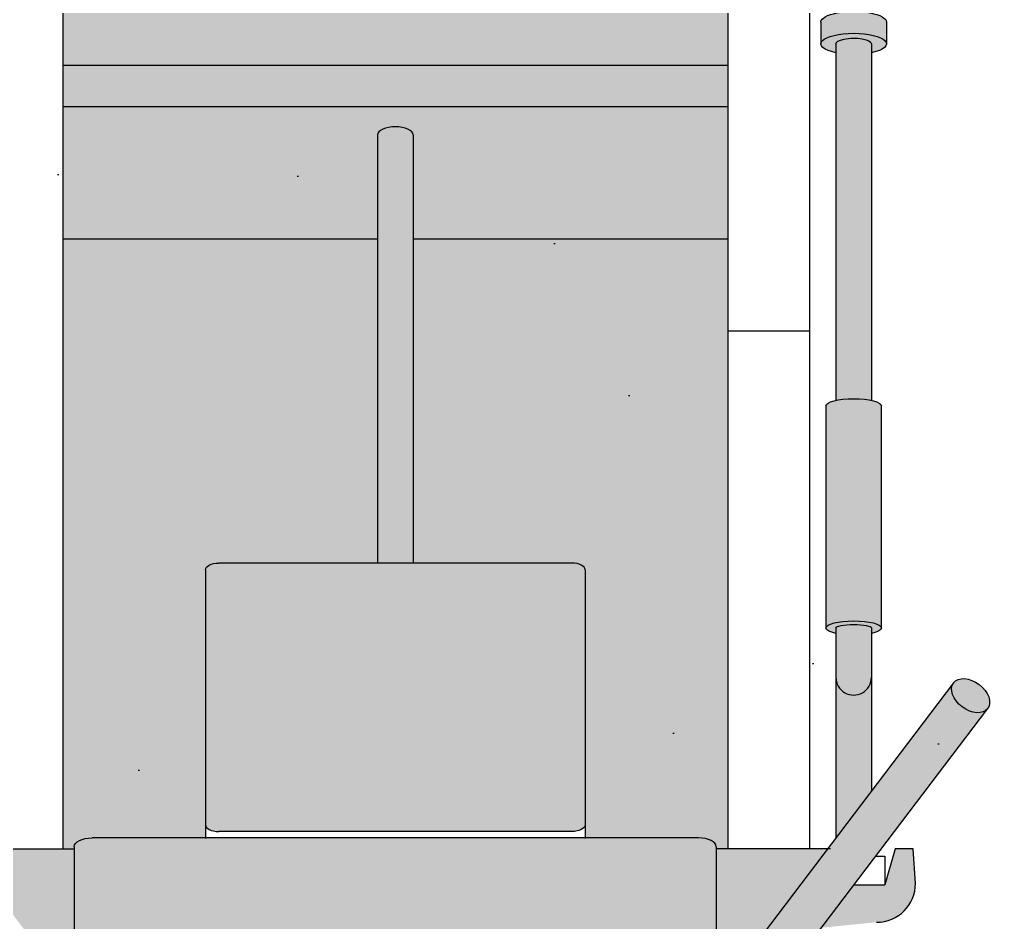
# Model space of a CAD drawing. Header units: inches. Extents: x -55 to 600, y -103 to 167.
# Drawn here: x 192.852 to 193.457, y -6.7 to -6.148 of the extents above; entities that cross this region are included whole.
import ezdxf

# ---------------------------------------------------------------- set-up
doc = ezdxf.new("R2010")
doc.units = ezdxf.units.IN
doc.header["$MEASUREMENT"] = 0
for name, color, linetype in [('AI-Hatch mob', 254, 'Continuous'), ('AI-Hatch piso', 252, 'Continuous'), ('AI-Mob', 2, 'Continuous')]:
    doc.layers.add(name, color=color, linetype=linetype)

# ---------------------------------------------------------------- blocks, each defined once
blk = doc.blocks.new('Multi-Estação')
at = {"layer": 'AI-Hatch mob'}
h = blk.add_hatch(color=254, dxfattribs=at)
h.paths.add_polyline_path([(-1.2737641781017, 0.0570320544549964), (-1.328489311925111, 0.0570320544549964), (-1.325608156665522, 0.0282558091536102), (-1.2737641781017, -0.0110782455935374)])
h.paths.add_polyline_path([(-1.294876748759023, -0.0648700529762288), (-1.2737641781017, -0.0633902589211425), (-1.2737641781017, -0.0524361082017288), (-1.295787998264401, -0.0460884048455592), (-1.295787998264401, -0.0272414697589928), (-1.322046281207759, -0.0073192962014856), (-1.318665986946612, -0.0410808147886678, 0.4142135623732809)])
h.paths.add_polyline_path([(-1.325608156665525, 0.4786946970287893), (-1.328489311925111, 0.4499184517274024), (-1.2737641781017, 0.4499184517274024), (-1.2737641781017, 0.5180287517759476)])
h.paths.add_polyline_path([(-1.322046281207759, 0.5142698023838908), (-1.295787998264401, 0.5341919759414017), (-1.295787998264401, 0.5530389110279577), (-1.2737641781017, 0.5593866143841275), (-1.2737641781017, 0.5703407651035696), (-1.294876748759023, 0.571820559158656, 0.4142135623732811), (-1.318665986946612, 0.5480313209710949)])
at = {"layer": 'AI-Hatch mob', "true_color": 0xe1d8b7}
h = blk.add_hatch(color=254, dxfattribs=at)
edge = h.paths.add_edge_path()
edge.add_ellipse((-0.6985882529592402, -0.0270595657935895), major_axis=(0, 0.0200732629017312), ratio=0.320805336484467, start_angle=-180, end_angle=-14.654668378383)
edge.add_ellipse((-0.6985882529592402, -0.0270595657935895), major_axis=(0, 0.0200732629017312), ratio=0.320805336484467, start_angle=-14.654668378383, end_angle=0)
edge.add_line((-0.6985882529593113, -0.0069863028918429), (-0.7162273117101421, -0.0069863028918429))
edge.add_ellipse((-0.7162273117099716, -0.0270595657935895), major_axis=(0, 0.0200732629017312), ratio=0.320805336484467, start_angle=-179.9999999999999, end_angle=1.1368683772161603e-13, ccw=False)
edge.add_line((-0.7162273117097869, -0.0471328286953077), (-0.6985882529591834, -0.0471328286953077))
edge = h.paths.add_edge_path()
edge.add_ellipse((-0.7677715963273926, -0.0270462243188627), major_axis=(0, 0.0200732629017312), ratio=0.320805336484467, start_angle=-180, end_angle=-136.1431571492781)
edge.add_ellipse((-0.7677715963273926, -0.0270462243188627), major_axis=(0, 0.0200732629017312), ratio=0.320805336484467, start_angle=-136.1431571492781, end_angle=-113.4548938397025)
edge.add_ellipse((-0.7677715963273926, -0.0270462243188627), major_axis=(0, 0.0200732629017312), ratio=0.320805336484467, start_angle=-113.4548938397025, end_angle=-57.22518877078597)
edge.add_ellipse((-0.7677715963273926, -0.0270462243188627), major_axis=(0, 0.0200732629017312), ratio=0.320805336484467, start_angle=-57.22518877078597, end_angle=-51.22689969575239)
edge.add_ellipse((-0.7677715963273926, -0.0270462243188627), major_axis=(0, 0.0200732629017312), ratio=0.320805336484467, start_angle=-51.22689969575239, end_angle=-39.34915720310131)
edge.add_ellipse((-0.7677715963273926, -0.0270462243188627), major_axis=(0, 0.0200732629017312), ratio=0.320805336484467, start_angle=-39.34915720310131, end_angle=0)
edge.add_line((-0.7677715963275915, -0.0069729614171161), (-0.7811210360244019, -0.0069729614171161))
edge.add_ellipse((-0.7811210360243308, -0.0270462243188627), major_axis=(0, 0.0200732629017312), ratio=0.320805336484467, start_angle=-179.9999999999999, end_angle=1.1368683772161603e-13, ccw=False)
edge.add_line((-0.7811210360243593, -0.0471194872205809), (-0.7677715963275062, -0.0471194872205809))
edge = h.paths.add_edge_path()
edge.add_ellipse((-0.6985882529592402, 0.534010071975988), major_axis=(0, -0.0200732629017312), ratio=0.320805336484467, start_angle=359.9999999999999, end_angle=374.654668378383)
edge.add_ellipse((-0.6985882529592402, 0.534010071975988), major_axis=(0, -0.0200732629017312), ratio=0.320805336484467, start_angle=374.654668378383, end_angle=539.9999999999999)
edge.add_line((-0.6985882529593539, 0.5540833348777346), (-0.7162273117100142, 0.5540833348777346))
edge.add_ellipse((-0.7162273117099716, 0.534010071975988), major_axis=(0, -0.0200732629017312), ratio=0.320805336484467, start_angle=360.00000000000006, end_angle=540, ccw=False)
edge.add_line((-0.7162273117099291, 0.5139368090742698), (-0.698588252959283, 0.5139368090742698))
h = blk.add_hatch(color=254, dxfattribs=at)
h.paths.add_polyline_path([(-1.16880729089101, -0.0161797918368643, 1), (-1.16880729089101, -0.0379393397502634), (-1.238360098898218, -0.0379393397502634), (-1.267040120391879, -0.0161797918368587)])
h.paths.add_polyline_path([(-1.238360098898204, 0.5448898459326904), (-1.26704012039182, 0.5231302980193141), (-1.16880729089101, 0.5231302980193141, -1), (-1.16880729089101, 0.5448898459326904)])
h = blk.add_hatch(color=254, dxfattribs=at)
edge = h.paths.add_edge_path()
edge.add_arc((-1.16880729089101, -0.027059565793561), 0.0108797739567024, 89.99999999999999, 270)
edge.add_line((-1.16880729089101, -0.0379393397502634), (-1.138598456546165, -0.0379393397502633))
edge.add_ellipse((-1.138598456546176, -0.0270595657935894), major_axis=(0, 0.0108797739566876), ratio=0.1961505956279552, start_angle=180, end_angle=359.9999999999999)
edge.add_line((-1.138598456546214, -0.0161797918368586), (-1.16880729089101, -0.0161797918368586))
edge = h.paths.add_edge_path()
edge.add_ellipse((-1.138598456546176, 0.534010071975988), major_axis=(0, -0.0108797739566876), ratio=0.1961505956279552, start_angle=0, end_angle=180)
edge.add_line((-1.138598456546189, 0.5448898459326904), (-1.16880729089101, 0.5448898459326904))
edge.add_arc((-1.168807290891014, 0.5340100719760051), 0.0108797739566853, 89.99999999997603, 269.3755354607276)
edge.add_arc((-1.168807290890492, 0.5340100719764656), 0.0108797739571515, 269.3755354580049, 269.9999999972644)
edge.add_line((-1.168807290891012, 0.5231302980193141), (-1.138598456546164, 0.5231302980193141))
at = {"layer": 'AI-Hatch mob'}
h = blk.add_hatch(color=254, dxfattribs=at)
edge = h.paths.add_edge_path()
edge.add_line((-0.9007209647886184, 0.0500000000015495), (-0.9007209647886184, 0.2425954791344826))
edge.add_line((-0.9007209647886184, 0.2425954791344826), (-1.098874494896875, 0.2425954791345111))
edge.add_line((-1.098874494896875, 0.2425954791345111), (-1.098874494896875, 0.145423627279772))
edge.add_ellipse((-1.102954410130635, 0.1454236272796868), major_axis=(0, -0.0081598304675157), ratio=0.5, start_angle=1.1368683772161603e-13, end_angle=90, ccw=False)
edge.add_line((-1.101857887616077, 0.1372637968121387), (-1.267042351470664, 0.1372637968121387))
edge.add_line((-1.267042351470664, 0.1372637968121387), (-1.267042351470664, 0.0679118284119261))
edge.add_ellipse((-1.272482238449015, 0.0679118284116703), major_axis=(0, -0.0108797739566876), ratio=0.5, start_angle=1.1368683772161603e-13, end_angle=90, ccw=False)
edge.add_line((-1.272482238448972, 0.0570320544549964), (-1.2737641781017, 0.0570320544549964))
edge.add_line((-1.2737641781017, 0.0570320544549964), (-1.2737641781017, 0.0500000000015212))
edge.add_line((-1.2737641781017, 0.0500000000015212), (-0.9007209647886184, 0.0500000000015495))
edge = h.paths.add_edge_path()
edge.add_line((-0.9007209647886184, 0.2643550270479158), (-0.9007209647886184, 0.4569505061809343))
edge.add_line((-0.9007209647886184, 0.4569505061809343), (-1.2737641781017, 0.4569505061809343))
edge.add_line((-1.2737641781017, 0.4569505061809344), (-1.2737641781017, 0.4499184517274024))
edge.add_line((-1.2737641781017, 0.4499184517274024), (-1.272482238449057, 0.4499184517274024))
edge.add_ellipse((-1.272482238449015, 0.4390386777707), major_axis=(0, 0.0108797739566876), ratio=0.5, start_angle=270, end_angle=360, ccw=False)
edge.add_line((-1.267042351470664, 0.4390386777705579), (-1.267042351470664, 0.3696867093702315))
edge.add_line((-1.267042351470664, 0.3696867093702315), (-1.101857887616077, 0.3696867093702599))
edge.add_ellipse((-1.102954410130635, 0.3615268789027118), major_axis=(0, 0.0081598304675157), ratio=0.5, start_angle=270, end_angle=360, ccw=False)
edge.add_line((-1.098874494896875, 0.3615268789026834), (-1.09887449489689, 0.2643550270479158))
edge.add_line((-1.09887449489689, 0.2643550270479158), (-0.9007209647886184, 0.2643550270479158))
edge = h.paths.add_edge_path()
edge.add_ellipse((-1.272482238449015, 0.0679118284116703), major_axis=(0, -0.0108797739566876), ratio=0.5, start_angle=0, end_angle=90)
edge.add_line((-1.267042351470664, 0.0679118284120114), (-1.267042351470664, 0.4390386777704441))
edge.add_ellipse((-1.272482238449015, 0.4390386777707), major_axis=(0, 0.0108797739566876), ratio=0.5, start_angle=270, end_angle=359.9999999999999)
edge.add_line((-1.272482238449114, 0.4499184517274024), (-1.352855148467043, 0.4499184517274024))
edge.add_ellipse((-1.354086214122261, 0.4368242552658649), major_axis=(0, 0.0130941964615374), ratio=0.6231638948968142, start_angle=270, end_angle=360, ccw=False)
edge.add_line((-1.34592638365477, 0.4368242552661492), (-1.345926383654742, 0.3593067447115209))
edge.add_ellipse((-1.354086214122261, 0.3593067447116062), major_axis=(0, -0.0130941964615374), ratio=0.6231638948968142, start_angle=0, end_angle=90, ccw=False)
edge.add_line((-1.354086214122276, 0.3462125482500688), (-1.511078300464504, 0.3462125482500688))
edge.add_ellipse((-1.511078300464546, 0.3593067447116062), major_axis=(0, -0.0130941964615374), ratio=0.6231638948968142, start_angle=298.0737335211084, end_angle=360, ccw=False)
edge.add_line((-1.518278067330143, 0.3531445185335293), (-1.518278067330129, 0.3337135860217905))
edge.add_line((-1.518278067330129, 0.3337135860217905), (-1.494448169611189, 0.3337135860217905))
edge.add_ellipse((-1.495523209979609, 0.3173939250867227), major_axis=(0, -0.0163196609350308), ratio=0.5000000000001515, start_angle=90, end_angle=180, ccw=False)
edge.add_line((-1.487363379512075, 0.317393925086268), (-1.487363379512075, 0.1895565810958465))
edge.add_ellipse((-1.495523209979609, 0.189556581095676), major_axis=(-2.2e-15, 0.016319660935032), ratio=0.5000000000001137, start_angle=180, end_angle=270, ccw=False)
edge.add_line((-1.495523209979481, 0.1732369201606366), (-1.518278067330143, 0.1732369201606366))
edge.add_line((-1.518278067330143, 0.1732369201606366), (-1.518278067330143, 0.1538059876489263))
edge.add_ellipse((-1.511078300464546, 0.1476437614707925), major_axis=(0, 0.0130941964615374), ratio=0.6231638948968142, start_angle=0, end_angle=61.926266478891705, ccw=False)
edge.add_line((-1.511078300464575, 0.1607379579323299), (-1.354086214122233, 0.1607379579323015))
edge.add_ellipse((-1.354086214122261, 0.1476437614707925), major_axis=(0, 0.0130941964615374), ratio=0.6231638948968142, start_angle=270, end_angle=360, ccw=False)
edge.add_line((-1.34592638365477, 0.1476437614711336), (-1.345926383654756, 0.0701262509164201))
edge.add_ellipse((-1.354086214122261, 0.0701262509165338), major_axis=(0, -0.0130941964615374), ratio=0.6231638948968142, start_angle=0, end_angle=90, ccw=False)
edge.add_line((-1.352855148467028, 0.0570320544549964), (-1.272482238449001, 0.0570320544549963))
h = blk.add_hatch(color=254, dxfattribs=at)
h.paths.add_polyline_path([(-0.7944671312872346, 0.0500000000015495), (-0.7105955407763958, 0.0500000000015495), (-0.7105955407763959, 0.0576393218708266), (-0.6518633021143075, 0.0576393218708266), (-0.6518633021143075, 0.4493111843115718), (-0.7105955407763959, 0.4493111843115719), (-0.7105955407763959, 0.4569505061809059), (-0.7944671312872345, 0.4569505061809059)])
edge = h.paths.add_edge_path()
edge.add_ellipse((-1.259063121998352, 0.1454236272796868), major_axis=(0, -0.0081598304675157), ratio=0.5, start_angle=270, end_angle=359.9999999999999)
edge.add_line((-1.259063121998347, 0.1372637968121671), (-1.10295441013064, 0.1372637968121671))
edge.add_ellipse((-1.102954410130635, 0.1454236272796868), major_axis=(0, -0.0081598304675157), ratio=0.5, start_angle=0, end_angle=90)
edge.add_line((-1.098874494896875, 0.1454236272796957), (-1.098874494896875, 0.3615268789027022))
edge.add_ellipse((-1.102954410130635, 0.3615268789027118), major_axis=(0, 0.0081598304675157), ratio=0.5, start_angle=270, end_angle=359.9999999999999)
edge.add_line((-1.102954410130674, 0.3696867093702599), (-1.259063121998313, 0.3696867093702599))
edge.add_ellipse((-1.259063121998352, 0.3615268789027119), major_axis=(0, 0.0081598304675157), ratio=0.5, start_angle=0, end_angle=90)
edge.add_line((-1.263143037232083, 0.3615268789028393), (-1.263143037232083, 0.1454236272795597))
edge = h.paths.add_edge_path()
edge.add_ellipse((-0.836854540296244, 0.253475253091185), major_axis=(0, -0.0108797739566876), ratio=0.4555963005059311, start_angle=0, end_angle=180)
edge.add_line((-0.8368545402963175, 0.2643550270479158), (-1.098874494896875, 0.2643550270479159))
edge.add_line((-1.098874494896875, 0.2643550270479159), (-1.098874494896875, 0.2425954791345112))
edge.add_line((-1.098874494896875, 0.2425954791345112), (-0.8368545402962208, 0.2425954791345111))
h = blk.add_hatch(color=254, dxfattribs=at)
edge = h.paths.add_edge_path()
edge.add_line((-0.8196325129059829, 0.4569505061809059), (-0.9007209647886184, 0.4569505061809059))
edge.add_line((-0.9007209647886184, 0.4569505061809059), (-0.9007209647886184, 0.2643550270479158))
edge.add_line((-0.9007209647886184, 0.2643550270479158), (-0.8350402311511791, 0.2643550270479158))
edge.add_ellipse((-0.836854540296244, 0.253475253091185), major_axis=(0, -0.0108797739566876), ratio=0.4555963005059311, start_angle=1.1368683772161603e-13, end_angle=180, ccw=False)
edge.add_line((-0.8350402311511533, 0.2425954791345111), (-0.9007209647886184, 0.2425954791345111))
edge.add_line((-0.9007209647886184, 0.2425954791345111), (-0.9007209647886184, 0.0500000000015495))
edge.add_line((-0.9007209647886184, 0.0500000000015495), (-0.8196325129059829, 0.0500000000015495))
edge.add_line((-0.8196325129059829, 0.0500000000015495), (-0.8196325129059829, 0.4569505061809058))
h = blk.add_hatch(color=254, dxfattribs=at)
h.paths.add_polyline_path([(-0.6518633021143077, 0.151999376647925), (-0.5581898610002014, 0.151999376647925), (-0.5581898610002015, 0.3549511295344734), (-0.6518633021143075, 0.3549511295344734)])
h.paths.add_polyline_path([(-0.6263085823482851, 0.198765532411304, -1), (-0.6358608036992468, 0.198765532411304, -1)], flags=16)
h.paths.add_polyline_path([(-0.5710507229932046, 0.198765532411304, -1), (-0.5806029443441661, 0.198765532411304, -1)], flags=16)
h.paths.add_polyline_path([(-0.6358608036992468, 0.3081849737710944, -1), (-0.6263085823482851, 0.3081849737710944, -1)], flags=16)
h.paths.add_polyline_path([(-0.5806029443441661, 0.3081849737710944, -1), (-0.5710507229932045, 0.3081849737710944, -1)], flags=16)
h.paths.add_polyline_path([(-0.7944671312872345, 0.4569505061809058), (-0.8196325129059829, 0.4569505061809057), (-0.819632512905983, 0.0500000000015495), (-0.7944671312872345, 0.0500000000015495)])
at = {"layer": 'AI-Hatch mob', "true_color": 0xd3bf96}
h = blk.add_hatch(color=9, dxfattribs=at)
edge = h.paths.add_edge_path()
edge.add_ellipse((-1.351676580735357, 0.0315975824269151), major_axis=(0.0079144840428847, 0.0104316309035667), ratio=0.6556896925981172, start_angle=0, end_angle=180)
edge.add_line((-1.359591064778233, 0.0211659515233362), (-1.189789220755763, -0.107662799933775))
edge.add_ellipse((-1.180036434194477, -0.0986258901512224), major_axis=(0.0079144840428847, 0.0104316309035667), ratio=0.6556896925981172, start_angle=3.979039320256561e-12, end_angle=180.0000000000041, ccw=False)
edge.add_line((-1.173960252669997, -0.0867995381266355), (-1.343762096692477, 0.04202921333048311))
at = {"layer": 'AI-Hatch mob'}
h = blk.add_hatch(color=252, dxfattribs=at)
edge = h.paths.add_edge_path()
edge.add_ellipse((-1.138598456546176, -0.0270595657935894), major_axis=(0, 0.0169996468073244), ratio=0.2542908008517771, start_angle=129.7918194995546, end_angle=180)
edge.add_ellipse((-1.138598456546176, -0.0270595657935894), major_axis=(0, 0.0169996468073244), ratio=0.2542908008517771, start_angle=180, end_angle=359.9999999999999)
edge.add_ellipse((-1.138598456546176, -0.0270595657935894), major_axis=(0, 0.0169996468073244), ratio=0.2542908008517771, start_angle=0, end_angle=50.20818050044268)
edge.add_line((-1.1419200289398, -0.0161797918368587), (-1.137937528177644, -0.0161797918368587))
edge.add_ellipse((-1.138598456546176, -0.0270595657935894), major_axis=(0, 0.0108797739566876), ratio=0.1961505956279552, start_angle=180, end_angle=359.9999999999999)
edge.add_line((-1.13793752817763, -0.0379393397502633), (-1.141920028939819, -0.0379393397502634))
at = {"layer": 'AI-Hatch mob', "true_color": 0xe1d8b7}
h = blk.add_hatch(color=254, dxfattribs=at)
edge = h.paths.add_edge_path()
edge.add_ellipse((-1.002614461179319, -0.0270595657935894), major_axis=(0, 0.0169996468073244), ratio=0.2542908008517771, start_angle=180, end_angle=359.9999999999999)
edge.add_line((-1.002614461179376, -0.010059918986226), (-1.137571499086531, -0.010059918986226))
edge.add_ellipse((-1.138598456546176, -0.0270595657935894), major_axis=(0, 0.0169996468073244), ratio=0.2542908008517771, start_angle=180, end_angle=359.9999999999999)
edge.add_line((-1.137571499086506, -0.04405921260089599), (-1.002614461179294, -0.04405921260089599))
h = blk.add_hatch(color=254, dxfattribs=at)
edge = h.paths.add_edge_path()
edge.add_ellipse((-0.7811210360243308, -0.0270462243188627), major_axis=(0, 0.0200732629017312), ratio=0.320805336484467, start_angle=-237.1345602783358, end_angle=57.22518877081772)
edge.add_line((-0.7865354900788333, -0.0161797918368871), (-0.7813648835283873, -0.0161797918368872))
edge.add_ellipse((-0.7811210360243308, -0.0270462243188627), major_axis=(0, 0.0108931154314085), ratio=0.3200195160616563, start_angle=-4.0111341322499925, end_angle=4.011134132914719, ccw=False)
edge.add_ellipse((-0.7811210360243308, -0.0270462243188627), major_axis=(0, 0.0108931154314085), ratio=0.3200195160616563, start_angle=-180, end_angle=-4.011134132249865)
edge.add_line((-0.7800671148264956, -0.0379393397502634), (-0.7865299692577852, -0.0379393397502634))
h = blk.add_hatch(color=254, dxfattribs=at)
edge = h.paths.add_edge_path()
edge.add_ellipse((-1.002614461179319, -0.0270595657935894), major_axis=(0, 0.0169996468073244), ratio=0.2542908008517771, start_angle=230.2081805005032, end_angle=309.79181949962236, ccw=False)
edge.add_line((-0.9992928887856788, -0.0379393397502634), (-0.7811210360243211, -0.0379393397502634))
edge.add_ellipse((-0.7811210360243308, -0.0270462243188627), major_axis=(0, 0.0108931154314085), ratio=0.3200195160616563, start_angle=-180, end_angle=-4.011134132249815)
edge.add_line((-0.7808771885202341, -0.0161797918368871), (-0.999292888785685, -0.0161797918368871))
at = {"layer": 'AI-Hatch mob', "true_color": 0xd3bf96}
h = blk.add_hatch(color=9, dxfattribs=at)
edge = h.paths.add_edge_path()
edge.add_ellipse((-1.180036434194477, -0.0986258901512224), major_axis=(0.0079144840428847, 0.0104316309035667), ratio=0.655689692598117, start_angle=0, end_angle=360)
for p, q in [((-1.2737641781017, 0.5197285574373927), (-1.2737641781017, 0.4499184517274024)), ((-0.5581898610002014, 0.4569505061809058), (-1.2737641781017, 0.456950506180906)), ((-0.9007209647886184, 0.2643550270479158), (-0.9007209647886184, 0.4569505061809059)), ((-0.8196325129059829, 0.0500000000015495), (-0.8196325129059829, 0.4569505061809059)), ((-0.7944671312872345, 0.0500000000015495), (-0.7944671312872345, 0.4569505061809059)), ((-1.272482238448986, 0.4499184517274024), (-1.363536487577292, 0.4499184517274024)), ((-1.267042351470664, 0.0679118284117271), (-1.267042351470664, 0.4390386777707284)), ((-1.102954410130635, 0.3696867093702599), (-1.267487836194177, 0.36968670937026)), ((-1.263143037232083, 0.1454236272796868), (-1.263143037232083, 0.3615268789027403)), ((-1.098874494896875, 0.1454236272796868), (-1.098874494896875, 0.3615268789027402)), ((-0.8368545402962155, 0.2643550270479158), (-1.098874494896875, 0.2643550270479158)), ((-0.8368545402962155, 0.2425954791345111), (-1.098874494896875, 0.2425954791345111)), ((-0.9007209647886184, 0.0500000000015495), (-0.9007209647886184, 0.2425954791345111)), ((-1.102954410130635, 0.1372637968121671), (-1.267487836194177, 0.1372637968121671)), ((-1.272482238448986, 0.0570320544549964), (-1.363536487577292, 0.0570320544549964)), ((-1.2737641781017, -0.0127780512549657), (-1.2737641781017, 0.0570320544549964)), ((-0.5581898610002014, 0.0500000000015494), (-1.2737641781017, 0.0500000000015496)), ((-0.9568958084922912, 3.3e-15), (-0.9568958084922912, 0.0500000000015495)), ((-1.172121950151577, -0.0881942592476685), (-1.343762096692458, 0.042029213330469)), ((-1.359591064778228, 0.0211659515233328), (-1.187950918237348, -0.1090575210548048)), ((-0.5255248710129053, 3.3e-15), (-1.2737641781017, 3.4e-15)), ((-1.002614461179291, -0.010059918986226), (-1.138598456546176, -0.010059918986226)), ((-0.7677715963273926, -0.0069729614171161), (-0.7811210360243308, -0.0069729614171161)), ((-1.138598456546176, -0.0161797918368587), (-1.26704012039184, -0.0161797918368587)), ((-0.7808771885201793, -0.0161797918368871), (-0.9992928887856606, -0.0161797918368871)), ((-1.295787998264401, -0.027241469758959), (-1.295787998264401, -0.0460884048455591)), ((-1.27831476241802, -0.0404984233036567), (-1.27831476241802, -0.0460884048455592)), ((-1.138598456546176, -0.0379393397502634), (-1.238360098898212, -0.0379393397502634)), ((-0.7811210360243308, -0.0379393397502634), (-0.9992928887856606, -0.0379393397502634)), ((-1.2737641781017, -0.0524361082017288), (-1.295787998264401, -0.0460884048455591)), ((-1.27831476241802, -0.0460884048455592), (-1.295787998264401, -0.0460884048455591)), ((-1.138598456546176, -0.04405921260089599), (-1.002614461179291, -0.04405921260089599)), ((-0.7677715963273926, -0.0471194872205809), (-0.7811210360243308, -0.0471194872205809)), ((-1.2737641781017, -0.0633902589211425), (-1.2737641781017, -0.0524361082017288)), ((-1.294876748759023, -0.0648700529762288), (-1.2737641781017, -0.0633902589211425))]:
    blk.add_line(p, q)
for centre, radius, start in [((-1.16880729089101, -0.0270595657940158), 0.0108797739571515, 89.99999999999999), ((-1.294876748759023, -0.0410808147886678), 0.0237892381875677, 180)]:
    blk.add_arc(centre, radius, start, 270)
at = {"extrusion": (0, 0, -1)}
for centre, major_axis, ratio, start_param, end_param in [((-1.272482238449015, 0.4390386777707), (0, 0.01087977395668759), 0.5, 0, 1.570796326794896), ((-1.102954410130635, 0.3615268789027118), (0, 0.0081598304675157), 0.5, 0, 1.570796326794896), ((-1.259063121998352, 0.1454236272796868), (0, -0.0081598304675157), 0.5, 0, 1.570796326794896), ((-0.7811210360243308, -0.0270462243188627), (0, 0.0200732629017312), 0.320805336484467, 5.28441734805353, 10.42196415430551), ((-1.138598456546176, -0.0270595657935894), (0, 0.0169996468073244), 0.2542908008517771, 5.406887246011248, 6.283185307179585), ((-1.138598456546176, -0.0270595657935894), (0, 0.0169996468073244), 0.2542908008517771, 0, 3.141592653589793), ((-1.002614461179319, -0.0270595657935894), (0, 0.0169996468073244), 0.2542908008517771, 0, 3.141592653589793), ((-0.7677715963273926, -0.0270462243188627), (0, 0.0200732629017312), 0.320805336484467, 6.283185307179585, 9.424777960769381), ((-1.138598456546176, -0.0270595657935894), (0, 0.01087977395668759), 0.1961505956279552, 0, 3.141592653589793), ((-0.7811210360243308, -0.0270462243188627), (0, 0.0108931154314085), 0.3200195160616563, 6.213177809821091, 9.424777960769381), ((-1.138598456546176, -0.0270595657935894), (0, 0.0169996468073244), 0.2542908008517771, 3.141592653589793, 4.017890714758177)]:
    blk.add_ellipse(centre, major_axis=major_axis, ratio=ratio, start_param=start_param, end_param=end_param, dxfattribs=at)
for centre, major_axis, ratio, end_param in [((-1.259063121998352, 0.3615268789027119), (0, 0.0081598304675157), 0.5, 1.570796326794896), ((-0.836854540296244, 0.253475253091185), (0, -0.01087977395668759), 0.455596300505931, 3.141592653589793), ((-1.102954410130635, 0.1454236272796868), (0, -0.0081598304675157), 0.5, 1.570796326794896), ((-1.272482238449015, 0.0679118284116703), (0, -0.01087977395668759), 0.5, 1.570796326794896)]:
    blk.add_ellipse(centre, major_axis=major_axis, ratio=ratio, start_param=0, end_param=end_param)
blk.add_ellipse((-1.180036434194477, -0.0986258901512224), major_axis=(0.0079144840428847, 0.0104316309035666), ratio=0.655689692598117)

msp = doc.modelspace()

# ---------------------------------------------------------------- hatches: boundary and pattern name
at = {"layer": 'AI-Hatch piso', "true_color": 0xd3bf96}
h = msp.add_hatch(dxfattribs=at)
h.set_pattern_fill('AR-SAND', color=9, scale=0.01, angle=89.99999999999999, style=0)
h.set_pattern_definition([(127.5, (210.6465553422876, 101.058956718114), (-0.4894132373293424, -0.01600031295984032), [0, -0.38608, 0, -0.4318, 0, -0.41275]), (97.49999999999993, (210.6465553422876, 101.058956718114), (-0.7168251005683541, 0.4495232831380029), [0, -0.20828, 0, -0.34798, 0, -0.13335]), (57.49999999999999, (210.6465553422876, 100.746536718114), (-0.001437184678545467, 0.790992370241458), [0, -0.127, 0, -0.4572, 0, -0.5969]), (47.49999999999997, (210.6465553422876, 100.746536718114), (-0.222929323257216, 0.7635564524722973), [0, -0.0635, 0, -0.29972, 0, -0.3429])])
h.paths.add_polyline_path([(190.9273756474254, -1.383381026196943), (203.8773837996037, -1.383381026196943), (203.8773837996037, -8.78338658150227), (190.9273756474254, -8.78338658150227)])

# ---------------------------------------------------------------- block references
at = {"layer": 'AI-Mob', "rotation": 90}
msp.add_blockref('Multi-Estação', (193.3348656015911, -5.381793147848811), dxfattribs=at)

doc.saveas('drawing.dxf')
